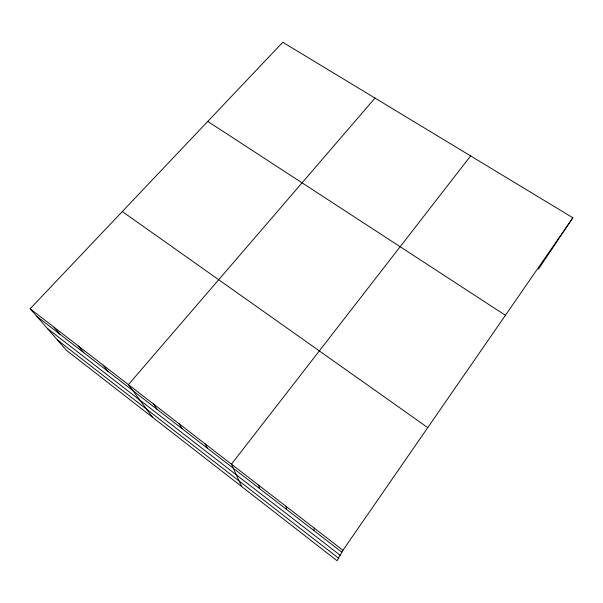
<?xml version="1.0" encoding="UTF-8"?>
<svg xmlns="http://www.w3.org/2000/svg" width="603" height="603" viewBox="0 0 603 603"><rect width="100%" height="100%" fill="white"/><g stroke="black" fill="none" stroke-linecap="round" stroke-linejoin="round"><path stroke-width="0.9" d="M313.922 530.587L314.216 528.1M572.85 217.773L342.941 550.283L337.069 560.722L66.579 350.433L30.15 308.766L282.777 42.278L572.85 217.773L538.509 269.119M470.619 155.921L231.439 464.189L241.667 486.553M375.013 98.078L128.416 384.639L152.521 417.246M207.764 121.407L505.42 315.294M122.319 211.547L427.761 427.61M30.15 308.766L342.941 550.283M36.723 316.289L341.863 552.19M47.373 328.469L340.137 555.257M57.496 340.039L338.517 558.152M54.014 327.195L60.066 334.333M78.337 345.979L83.855 352.725M103.136 365.124L108.088 371.456M153.426 403.957L157.21 409.429M178.925 423.645L182.091 428.673M204.93 443.718L207.455 448.278M258.483 485.068L259.652 488.634M286.063 506.369L286.515 509.399"/></g></svg>
